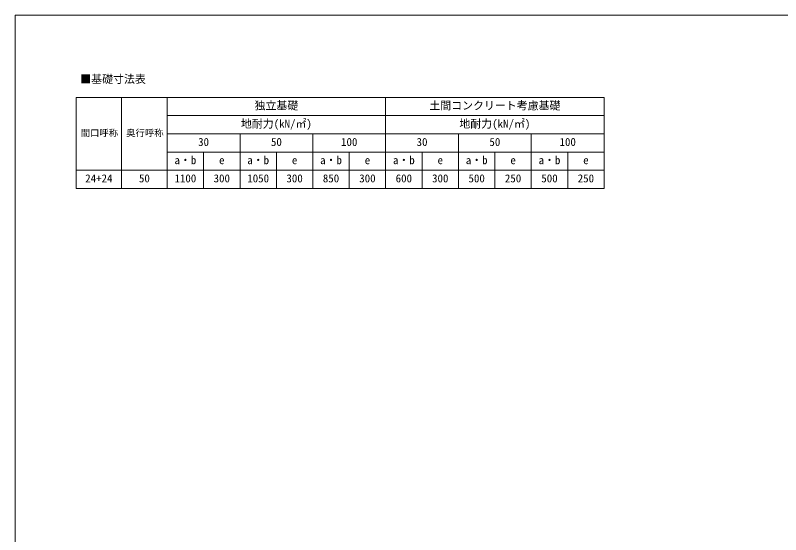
# Model space of a CAD drawing. Units: millimetres at full size; details may follow other scales. Extents: x -8385 to 8479, y -5853 to 5787.
# Drawn here: x -8385 to 22, y 79 to 5787 of the extents above; entities that cross this region are included whole.
import ezdxf
from ezdxf.enums import TextEntityAlignment as Align

# ---------------------------------------------------------------- set-up
doc = ezdxf.new("R2010")
doc.units = ezdxf.units.MM
doc.header["$LTSCALE"] = 30
doc.layers.add('1-0_FRAME', color=7, linetype='Continuous', lineweight=18)
doc.layers.add('F-0_240', color=7, linetype='Continuous', lineweight=9)
doc.styles.add('ＭＳ ゴシック', font='')
doc.styles.get('ＭＳ ゴシック').set_extended_font_data('MS Gothic')

msp = doc.modelspace()

# ---------------------------------------------------------------- linework, layer by layer
at = {"layer": '1-0_FRAME'}
for p, q in [((-7717.11, 4884.96), (-1917.11, 4884.96)), ((-7717.11, 4884.96), (-7717.11, 3884.96)), ((-7217.11, 4884.96), (-7217.11, 3884.96)), ((-4317.11, 4884.96), (-4317.11, 3884.96)), ((-6717.11, 4684.96), (-1917.11, 4684.96)), ((-6717.11, 4484.96), (-1917.11, 4484.96)), ((-3517.11, 4484.96), (-3517.11, 3884.96)), ((-6717.11, 4284.96), (-1917.11, 4284.96)), ((-3117.11, 4284.96), (-3117.11, 3884.96)), ((-2317.11, 4284.96), (-2317.11, 3884.96))]:
    msp.add_line(p, q, dxfattribs=at)
for points in [[(-6717.11, 4884.96), (-6717.11, 4684.96), (-6717.11, 4084.96), (-6717.11, 3884.96)], [(-1917.11, 4884.96), (-1917.11, 4284.96), (-1917.11, 3884.96)], [(-5917.11, 4484.96), (-5917.11, 4284.96), (-5917.11, 3884.96)], [(-5117.11, 4484.96), (-5117.11, 4284.96), (-5117.11, 3884.96)], [(-2717.11, 4484.96), (-2717.11, 4084.96), (-2717.11, 3884.96)], [(-6317.11, 4284.96), (-6317.11, 4084.96), (-6317.11, 3884.96)], [(-5517.11, 4284.96), (-5517.11, 4084.96), (-5517.11, 3884.96)], [(-4717.11, 4284.96), (-4717.11, 4084.96), (-4717.11, 3884.96)], [(-3917.11, 4284.96), (-3917.11, 4084.96), (-3917.11, 3884.96)], [(-7717.11, 4084.96), (-6717.11, 4084.96), (-1917.11, 4084.96)], [(-7717.11, 3884.96), (-7217.11, 3884.96), (-4317.11, 3884.96), (-2717.11, 3884.96), (-1917.11, 3884.96)]]:
    msp.add_lwpolyline(points, dxfattribs=at)
at = {"layer": 'F-0_240', "color": 5}
for q in [(-8385.45, -5852.66), (8054.55, 5787.34)]:
    msp.add_line((-8385.45, 5787.34), q, dxfattribs=at)

# ---------------------------------------------------------------- texts
at = {"layer": '1-0_FRAME', "style": 'ＭＳ ゴシック'}
for s, height, p in [('■基礎寸法表', 87.98, (-7671.81, 5016.4)), ('独立基礎', 87.98, (-5757.11, 4724.96)), ('土間コンクリート考慮基礎', 87.98, (-3837.11, 4724.96)), ('地耐力(kN/㎡)', 87.98, (-5907.11, 4524.96)), ('地耐力(kN/㎡)', 87.98, (-3507.11, 4524.96)), ('間口呼称', 73.31, (-7667.11, 4434.96)), ('奥行呼称', 73.31, (-7167.11, 4434.96)), ('30', 87.98, (-6377.11, 4324.96)), ('50', 87.98, (-5577.11, 4324.96)), ('100', 87.98, (-4807.11, 4324.96)), ('30', 87.98, (-3977.11, 4324.96)), ('50', 87.98, (-3177.11, 4324.96)), ('100', 87.98, (-2407.11, 4324.96)), ('a・b', 87.98, (-6637.11, 4124.96)), ('e', 87.98, (-6147.11, 4124.96)), ('a・b', 87.98, (-5837.11, 4124.96)), ('e', 87.98, (-5347.11, 4124.96)), ('a・b', 87.98, (-5037.11, 4124.96)), ('e', 87.98, (-4547.11, 4124.96)), ('a・b', 87.98, (-4237.11, 4124.96)), ('e', 87.98, (-3747.11, 4124.96)), ('a・b', 87.98, (-3437.11, 4124.96)), ('e', 87.98, (-2947.11, 4124.96)), ('a・b', 87.98, (-2637.11, 4124.96)), ('e', 87.98, (-2147.11, 4124.96)), ('24+24', 87.98, (-7617.11, 3924.96)), ('50', 87.98, (-7027.11, 3924.96)), ('1100', 87.98, (-6637.11, 3924.96)), ('300', 87.98, (-6207.11, 3924.96)), ('1050', 87.98, (-5837.11, 3924.96)), ('300', 87.98, (-5407.11, 3924.96)), ('850', 87.98, (-5007.11, 3924.96)), ('300', 87.98, (-4607.11, 3924.96)), ('600', 87.98, (-4207.11, 3924.96)), ('300', 87.98, (-3807.11, 3924.96)), ('500', 87.98, (-3407.11, 3924.96)), ('250', 87.98, (-3007.11, 3924.96)), ('500', 87.98, (-2607.11, 3924.96)), ('250', 87.98, (-2207.11, 3924.96))]:
    msp.add_text(s, height=height, dxfattribs=at).set_placement(p, align=Align.BOTTOM_LEFT)

doc.saveas('drawing.dxf')
